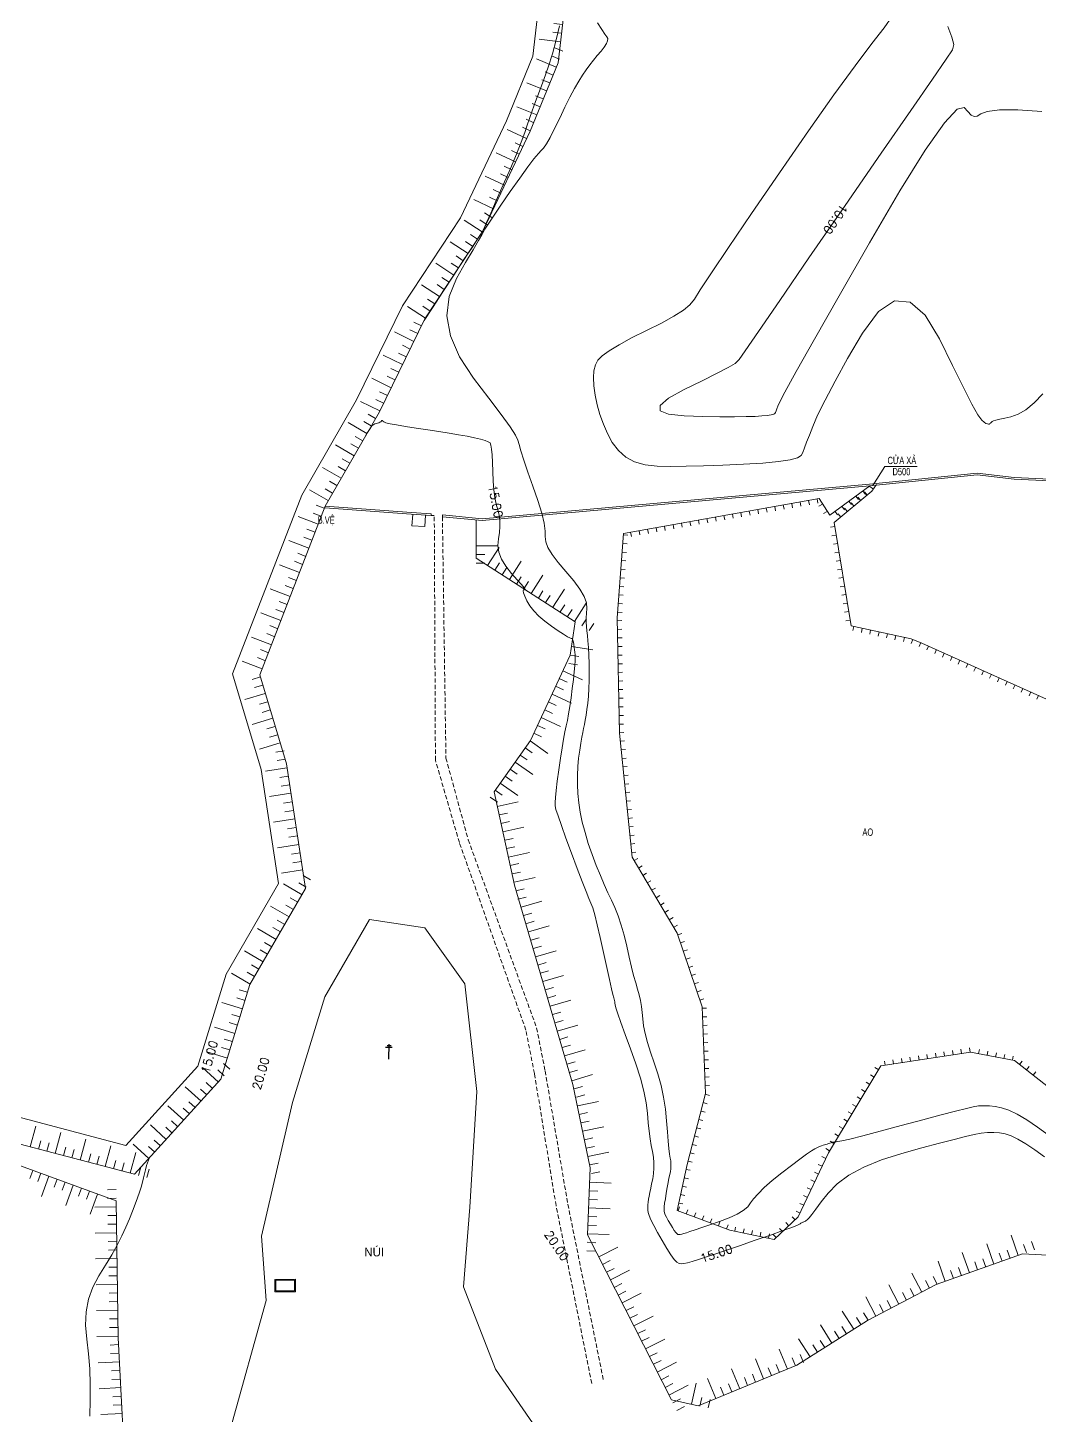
# Model space of a CAD drawing. Header units: inches. Extents: x 496359 to 501064, y 2374078 to 2377203.
# Drawn here: x 497051 to 497168.4, y 2376555.3 to 2376716.4 of the extents above; entities that cross this region are included whole.
import ezdxf
from ezdxf.enums import TextEntityAlignment as Align

# ---------------------------------------------------------------- set-up
doc = ezdxf.new("R2010")
doc.units = ezdxf.units.IN
doc.header["$MEASUREMENT"] = 0
doc.linetypes.add('DASHED', pattern=[0.75, 0.5, -0.25])
for name, color, linetype in [('cd', 7, 'Continuous'), ('chu', 6, 'Continuous'), ('coc', 1, 'Continuous'), ('MANH', 147, 'Continuous'), ('NOI', 2, 'Continuous'), ('tl', 8, 'Continuous')]:
    doc.layers.add(name, color=color, linetype=linetype)
doc.layers.add('LC Net manh', color=239, linetype='Continuous', lineweight=5)
doc.layers.add('manh1', color=67, linetype='Continuous', lineweight=13)
doc.styles.get("Standard").update_dxf_attribs({"font": 'vnsimli.shx', "height": 2})
doc.styles.add('style1', font='')
doc.styles.get('style1').set_extended_font_data('.VnAvantH')

# ---------------------------------------------------------------- blocks, each defined once
blk = doc.blocks.new('cdien')
at = {"layer": 'cd', "extrusion": (-0.000518657, 0.000768986, 1)}
for p, q in [((0, 0), (0, 3.5, 0)), ((-0.8, 2.78, 0), (0.76, 2.78, 0)), ((-0.46, 3.14, 0), (0.49, 3.14, 0))]:
    blk.add_line(p, q, dxfattribs=at)
blk = doc.blocks.new('t2')
at = {"layer": 'tl', "color": 250, "lineweight": 0}
for p, q in [((-2, 0), (-2, -1)), ((-1, 0), (-1, -1)), ((0, 0), (0, -2.5))]:
    blk.add_line(p, q, dxfattribs=at)
blk = doc.blocks.new('1')
at = {"layer": 'tl', "color": 250, "lineweight": 0}
blk.add_line((0, -0.5), (0, 0), dxfattribs=at)
blk = doc.blocks.new('2')
at = {"layer": 'coc'}
blk.add_blockref('1', (0, 0.5), dxfattribs=at)
blk = doc.blocks.new('Nền HT mới')
at = {"layer": 'chu', "color": 6, "lineweight": 0, "elevation": -28.38}
blk.add_lwpolyline([(421.59, 382.46), (422.99, 384.66), (426.74, 384.66)], dxfattribs=at)
at = {"layer": 'MANH', "color": 2, "lineweight": 0, "elevation": -28.38}
for points in [[(386.4, 443.31), (385.05, 431.55), (381.8, 423.6), (376.34, 412.05), (369.59, 401.82), (364.29, 391), (357.98, 380.05), (350.42, 360.45), (353.49, 350.12), (355.72, 335.64), (349.27, 324.51), (345.89, 313.5), (335.87, 302.47), (313.11, 308.45)], [(383.35, 443.07), (382.12, 432.3), (379.05, 424.81), (373.72, 413.52), (366.98, 403.31), (361.64, 392.41), (355.27, 381.34), (347.25, 360.57), (350.56, 349.46), (352.59, 336.23), (346.5, 325.72), (343.22, 315.02), (334.87, 305.83), (313.94, 311.34)], [(452.28, 312.49), (448.26, 307.67), (438.05, 315.67), (432.94, 316.66), (422.54, 315.06), (416.43, 304.98), (412.93, 297.53), (410.15, 294.91), (405, 295.97), (398.87, 298.27), (400.02, 303.61), (402.16, 311.87), (401.77, 321.92), (398.87, 330.49), (393.63, 339.28), (392.17, 353.68), (391.92, 367.1), (392.65, 376.89), (415.36, 380.94), (416.58, 378.99)], [(357.97, 379.85), (357.98, 380.05)], [(368.08, 377.77), (368.17, 379.1)], [(369.57, 377.69), (369.65, 379.01)], [(368.08, 377.77), (369.57, 377.69)], [(471.45, 279.06), (444.81, 292.92), (438.97, 293.22), (428.96, 289.66), (420.98, 285.5), (412.77, 280.29), (401.32, 275.6), (398.2, 276.3), (388.45, 295.45), (388.77, 303.23), (386.75, 312.91), (380, 336.06), (377.61, 346.87), (381.83, 352.84), (386.45, 362.77), (387.03, 366.64), (375.54, 374.01), (375.55, 378.44)], [(417.11, 378.14), (419.07, 366.17), (426.06, 364.63), (427.29, 364.15), (444.44, 356.46), (447.66, 352.43), (452.48, 336.39), (458.98, 320.53)], [(369.58, 331.08), (363.15, 332.07), (357.97, 323.08), (354.21, 310.8), (350.61, 295.28), (351.16, 287.82), (347.02, 272.94), (353.4, 258.47), (354.45, 250.47), (358.21, 249.93), (363.25, 257.74), (374.94, 264.74), (381.57, 267.48), (384.89, 269.5), (377.78, 279.84), (374.06, 289.39), (374.78, 298.66), (375.62, 312.09), (374.21, 324.58), (369.58, 331.08)], [(352.17, 290.27), (352.17, 288.83), (354.55, 288.84), (354.54, 290.28), (352.17, 290.27)]]:
    blk.add_lwpolyline(points, dxfattribs=at)
at = {"layer": 'MANH', "color": 4, "lineweight": 0, "elevation": -28.38}
for points in [[(633.09, 363.65), (631.92, 363.71), (590.31, 381.65), (570.31, 389.96), (546.37, 380.02), (500.83, 381.08), (469.76, 381.73), (437.99, 383.18), (433.69, 383.68), (421.23, 382.42), (376.21, 378.38), (371.61, 378.83)], [(633, 363.85), (631.98, 363.91), (590.23, 381.9), (570.31, 390.17), (546.33, 380.22), (500.83, 381.28), (469.77, 381.93), (438.01, 383.38), (433.69, 383.88), (421.21, 382.62), (376.22, 378.58), (371.63, 379.03)], [(370.29, 378.97), (367.99, 379.11), (357.97, 379.85)], [(370.3, 379.17), (368.01, 379.31), (357.98, 380.05)], [(370.29, 378.97), (370.3, 379.17)], [(370.29, 378.97), (370.67, 378.97)], [(371.61, 378.83), (371.63, 379.03)]]:
    blk.add_lwpolyline(points, dxfattribs=at)
at = {"layer": 'MANH', "lineweight": 0, "elevation": -28.38}
for points in [[(421.23, 382.42), (416.58, 378.99)], [(417.11, 378.14), (421.48, 381.8), (422.03, 382.56)], [(312.63, 307.11), (333.74, 299.38), (333.98, 283.5), (334.73, 268.63), (340.71, 255.11), (349.23, 242.75), (349.8, 238.97), (345.77, 234.61), (334.33, 232.04), (324.07, 227.71), (317.79, 227.56)]]:
    blk.add_lwpolyline(points, dxfattribs=at)
at = {"layer": 'MANH', "color": 3, "linetype": 'DASHED', "lineweight": 0, "elevation": -28.38}
for points in [[(388.95, 278.18), (384.81, 298.83), (382.3, 314.16), (381.3, 319.22), (373.58, 340.98), (370.8, 350.56), (370.67, 378.97)], [(371.61, 378.83), (372.02, 350.81), (374.61, 341.32), (382.55, 319.48), (383.54, 314.48), (386.18, 298.99), (390.3, 278.6)]]:
    blk.add_lwpolyline(points, dxfattribs=at)
at = {"layer": 'MANH', "color": 2, "lineweight": 0, "elevation": -28.38}
blk.add_lwpolyline([(352.27, 290.17), (352.27, 288.94), (354.45, 288.94), (354.44, 290.18)], close=True, dxfattribs=at)
at = {"layer": 'manh1', "color": 1, "lineweight": 0, "elevation": -28.38}
for points in [[(330.66, 274.37), (330.72, 276.25), (330.73, 278.08), (330.66, 279.87), (330.51, 281.62), (330.31, 283.32), (330.18, 284.96), (330.25, 286.51), (330.53, 287.99), (331.03, 289.37), (331.73, 290.68), (332.5, 291.92), (333.21, 293.1), (333.84, 294.24), (334.39, 295.31), (334.86, 296.33), (335.27, 297.29), (335.62, 298.18), (335.94, 298.99), (336.21, 299.72), (336.43, 300.38), (336.62, 300.98), (336.78, 301.54), (336.92, 302.06), (337.03, 302.54), (337.13, 303), (337.26, 303.5), (337.49, 304.13), (337.58, 304.35)], [(430.3, 435.76), (430.78, 434.53), (430.99, 433.67), (430.86, 433.06), (430.12, 431.96), (428.51, 429.65), (425.99, 426.01), (422.56, 421.05), (418.36, 414.96), (414.17, 408.88), (410.78, 403.94), (408.32, 400.34), (406.78, 398.08), (406.08, 397.07), (405.62, 396.64), (404.8, 396.15), (403.52, 395.48), (401.78, 394.62), (399.69, 393.6), (397.86, 392.58), (396.89, 391.75), (396.89, 391.14), (397.85, 390.74), (399.7, 390.55), (401.87, 390.48), (403.84, 390.44), (405.51, 390.44), (406.87, 390.45), (407.92, 390.48), (408.72, 390.53), (409.34, 390.58), (409.8, 390.65), (410.09, 390.73), (410.23, 390.82), (410.29, 390.95), (410.36, 391.12), (410.45, 391.35), (410.57, 391.65), (410.77, 392.11), (411.38, 393.28), (412.7, 395.69), (414.81, 399.43), (417.67, 404.48), (421.2, 410.64), (424.74, 416.68), (427.68, 421.38), (429.9, 424.55), (431.39, 426.17), (432.2, 426.35), (432.64, 425.87), (433.01, 425.47), (433.36, 425.29), (433.71, 425.34), (434.12, 425.6), (434.88, 425.9), (436.29, 426.07), (438.41, 426.07), (441.22, 425.9)], [(362.65, 388.15), (362.85, 388.48), (363.24, 389.09), (363.43, 389.37), (363.53, 389.47), (363.63, 389.54), (363.76, 389.6), (363.91, 389.65), (364.07, 389.69), (364.23, 389.74), (364.36, 389.79), (364.46, 389.84), (364.52, 389.9), (364.54, 389.95), (364.56, 389.99), (364.59, 390.01), (364.64, 389.99), (364.7, 389.94), (364.8, 389.86), (365.04, 389.75), (365.53, 389.63), (366.29, 389.48), (367.31, 389.31), (368.56, 389.12), (369.91, 388.93), (371.19, 388.73), (372.38, 388.54), (373.48, 388.35), (374.48, 388.17), (375.35, 388), (376.05, 387.84), (376.58, 387.68), (376.94, 387.54), (377.14, 387.39), (377.24, 387.14), (377.32, 386.69), (377.38, 386.02), (377.42, 385.14), (377.46, 384.07), (377.51, 382.96), (377.59, 381.94), (377.7, 381.05), (377.85, 380.28), (378.03, 379.62), (378.19, 379.01), (378.28, 378.37), (378.29, 377.7), (378.23, 377), (378.11, 376.26), (378.06, 375.49), (378.17, 374.7), (378.48, 373.9), (378.98, 373.07), (379.64, 372.25), (380.31, 371.51), (380.8, 370.95), (381.11, 370.57), (381.22, 370.38), (381.15, 370.35), (381.03, 370.35), (380.99, 370.23), (381.04, 369.98), (381.18, 369.59), (381.42, 369.07), (381.77, 368.48), (382.23, 367.89), (382.81, 367.29), (383.5, 366.69), (384.28, 366.11), (385.04, 365.59), (385.66, 365.18), (386.12, 364.9), (386.42, 364.75), (386.58, 364.7), (386.66, 364.69), (386.72, 364.62), (386.77, 364.48), (386.83, 364.27), (386.88, 364), (386.92, 363.69), (386.96, 363.39), (386.99, 363.09), (387.01, 362.8), (387.02, 362.49), (387.02, 362.11), (386.98, 361.55), (386.91, 360.83), (386.82, 359.92), (386.69, 358.87), (386.55, 357.78), (386.41, 356.8), (386.27, 355.93), (386.13, 355.18), (385.98, 354.53), (385.83, 353.85), (385.67, 353.01), (385.5, 351.99), (385.31, 350.79), (385.12, 349.44), (384.95, 348.13), (384.82, 347.05), (384.73, 346.21), (384.69, 345.63), (384.7, 345.25), (384.8, 344.82), (385.04, 344.08), (385.43, 342.98), (385.96, 341.52), (386.61, 339.75), (387.27, 337.98), (387.84, 336.48), (388.29, 335.32), (388.63, 334.49), (388.86, 333.95), (389.06, 333.41), (389.31, 332.6), (389.6, 331.45), (389.94, 329.98), (390.33, 328.24), (390.71, 326.5), (391.02, 325.08), (391.26, 324.02), (391.42, 323.33), (391.51, 322.97), (391.56, 322.79), (391.59, 322.65), (391.62, 322.5), (391.64, 322.35), (391.66, 322.16), (391.76, 321.79), (391.98, 321.11), (392.34, 320.08), (392.84, 318.72), (393.46, 317.05), (394.09, 315.28), (394.61, 313.63), (395, 312.12), (395.27, 310.76), (395.42, 309.55), (395.52, 308.46), (395.62, 307.48), (395.73, 306.59), (395.86, 305.8), (395.99, 305.1), (396.11, 304.45), (396.17, 303.82), (396.18, 303.19), (396.13, 302.57), (396.03, 301.96), (395.91, 301.38), (395.8, 300.85), (395.7, 300.37), (395.62, 299.95), (395.55, 299.58), (395.51, 299.24), (395.48, 298.92), (395.47, 298.61), (395.48, 298.32), (395.52, 298.03), (395.62, 297.67), (395.83, 297.17), (396.16, 296.51), (396.59, 295.71), (397.13, 294.78), (397.67, 293.87), (398.15, 293.13), (398.54, 292.59), (398.85, 292.25), (399.09, 292.1), (399.33, 292.08), (399.65, 292.11), (400.07, 292.2), (400.6, 292.34), (401.23, 292.54), (402.06, 292.81), (403.14, 293.17), (404.49, 293.63), (406.11, 294.18), (407.94, 294.81), (409.72, 295.42), (411.15, 295.93), (412.2, 296.31), (412.85, 296.57), (413.15, 296.71), (413.25, 296.78), (413.32, 296.83), (413.38, 296.87), (413.45, 296.9), (413.51, 296.92), (413.59, 296.95), (413.67, 296.98), (413.76, 297.03), (413.86, 297.1), (413.98, 297.2), (414.18, 297.41), (414.51, 297.82), (414.99, 298.44), (415.61, 299.27), (416.4, 300.29), (417.44, 301.37), (418.81, 302.38), (420.53, 303.31), (422.59, 304.15), (424.94, 304.9), (427.28, 305.55), (429.33, 306.09), (431.02, 306.53), (432.36, 306.86), (433.37, 307.09), (434.17, 307.24), (434.92, 307.32), (435.63, 307.33), (436.3, 307.29), (436.95, 307.17), (437.64, 306.94), (438.44, 306.56), (439.36, 306.02), (440.4, 305.32), (441.53, 304.49)]]:
    blk.add_lwpolyline(points, dxfattribs=at)
at = {"layer": 'manh1', "lineweight": 0, "elevation": -28.38}
for points in [[(423.89, 437.01), (422.9, 435.6), (421.47, 433.77), (419.53, 431.18), (417.08, 427.8), (414.13, 423.62), (410.77, 418.77), (407.5, 414.02), (404.83, 410.1), (402.84, 407.14), (401.55, 405.16), (400.87, 404.08), (400.36, 403.45), (399.59, 402.82), (398.49, 402.12), (397.05, 401.32), (395.32, 400.45), (393.58, 399.59), (392.12, 398.8), (390.97, 398.11), (390.16, 397.51), (389.66, 396.99), (389.38, 396.45), (389.21, 395.78), (389.16, 394.98), (389.2, 394.03), (389.35, 392.96), (389.58, 391.83), (389.9, 390.7), (390.3, 389.59), (390.78, 388.51), (391.34, 387.45), (392.04, 386.51), (392.9, 385.76), (393.93, 385.21), (395.14, 384.86), (396.53, 384.71), (398.12, 384.67), (399.92, 384.68), (401.94, 384.73), (404.18, 384.8), (406.57, 384.92), (408.83, 385.06), (410.65, 385.23), (411.99, 385.43), (412.85, 385.66), (413.26, 385.93), (413.45, 386.3), (413.65, 386.81), (413.9, 387.47), (414.22, 388.29), (414.61, 389.3), (415.18, 390.61), (416.04, 392.36), (417.2, 394.57), (418.66, 397.21), (420.39, 400.16), (422.26, 402.64), (424.11, 403.88), (425.91, 403.74), (427.66, 402.23), (429.34, 399.49), (430.86, 396.4), (432.11, 393.82), (433.09, 391.9), (433.79, 390.65), (434.24, 390.04), (434.52, 389.81), (434.73, 389.67), (434.91, 389.6), (435.03, 389.57), (435.12, 389.59), (435.19, 389.64), (435.25, 389.69), (435.32, 389.76), (435.38, 389.82), (435.45, 389.89), (435.6, 389.97), (435.88, 390.06), (436.32, 390.16), (436.9, 390.28), (437.63, 390.43), (438.46, 390.72), (439.36, 391.25), (440.32, 392.05), (441.34, 393.1)], [(369.48, 401.6), (370.45, 403.1), (371.66, 404.96), (372.93, 406.89), (374.11, 408.68), (375.05, 410.1), (375.72, 411.12), (376.14, 411.75), (376.32, 412.05), (376.46, 412.35), (376.75, 413), (377.22, 414.06), (377.87, 415.53), (378.67, 417.36), (379.5, 419.25), (380.2, 420.92), (380.76, 422.32), (381.18, 423.43), (381.47, 424.28), (381.73, 425.08), (382.04, 425.98), (382.42, 427.04), (382.87, 428.24), (383.39, 429.59), (383.91, 431.05), (384.39, 432.59), (384.82, 434.19), (385.2, 435.85)], [(389.62, 436.19), (390.11, 435.41), (390.47, 434.88), (390.7, 434.57), (390.81, 434.36), (390.79, 434.1), (390.65, 433.77), (390.39, 433.37), (390.03, 432.9), (389.6, 432.39), (389.17, 431.85), (388.74, 431.29), (388.32, 430.72), (387.89, 430.11), (387.45, 429.41), (386.96, 428.56), (386.42, 427.56), (385.84, 426.4), (385.23, 425.12), (384.63, 423.89), (384.12, 422.88), (383.69, 422.13), (383.36, 421.64), (383.09, 421.35), (382.76, 421.02), (382.24, 420.4), (381.52, 419.45), (380.59, 418.16), (379.49, 416.58), (378.41, 415.01), (377.55, 413.74), (376.92, 412.8), (376.54, 412.21), (376.37, 411.91), (376.2, 411.58), (375.81, 410.9), (375.18, 409.83), (374.3, 408.36), (373.25, 406.51), (372.4, 404.41), (372.14, 402.17), (372.54, 399.83), (373.6, 397.4), (375.23, 394.91), (376.99, 392.6), (378.43, 390.71), (379.47, 389.28), (380.11, 388.31), (380.38, 387.73), (380.51, 387.23), (380.73, 386.47), (381.07, 385.4), (381.55, 384.02), (382.13, 382.37), (382.71, 380.7), (383.14, 379.25), (383.43, 378.08), (383.56, 377.17), (383.56, 376.52), (383.61, 375.93), (383.86, 375.25), (384.34, 374.44), (385.05, 373.5), (385.95, 372.45), (386.86, 371.39), (387.58, 370.42), (388.07, 369.56), (388.34, 368.82), (388.39, 368.19), (388.35, 367.62), (388.31, 367.08), (388.3, 366.57), (388.33, 366.07), (388.38, 365.59), (388.45, 365.05), (388.51, 364.41), (388.56, 363.65), (388.61, 362.77), (388.64, 361.79), (388.66, 360.78), (388.65, 359.8), (388.62, 358.88), (388.56, 358.01), (388.48, 357.19), (388.39, 356.44), (388.3, 355.78), (388.2, 355.19), (388.1, 354.69), (388.01, 354.25), (387.9, 353.79), (387.8, 353.23), (387.68, 352.54), (387.56, 351.73), (387.43, 350.8), (387.33, 349.81), (387.28, 348.79), (387.28, 347.75), (387.33, 346.69), (387.44, 345.62), (387.61, 344.51), (387.85, 343.35), (388.17, 342.15), (388.55, 340.89), (389, 339.6), (389.48, 338.34), (389.95, 337.17), (390.4, 336.11), (390.84, 335.16), (391.25, 334.3), (391.65, 333.44), (392.03, 332.48), (392.38, 331.41), (392.71, 330.22), (393.02, 328.95), (393.31, 327.68), (393.58, 326.54), (393.82, 325.55), (394.06, 324.69), (394.27, 323.97), (394.45, 323.32), (394.61, 322.65), (394.73, 321.96), (394.82, 321.26), (394.88, 320.52), (394.97, 319.72), (395.15, 318.81), (395.41, 317.79), (395.76, 316.66), (396.19, 315.42), (396.63, 314.12), (397, 312.79), (397.29, 311.43), (397.5, 310.05), (397.64, 308.67), (397.74, 307.39), (397.82, 306.31), (397.91, 305.45), (397.99, 304.8), (398.06, 304.36), (398.12, 304.02), (398.15, 303.71), (398.15, 303.41), (398.13, 303.1), (398.08, 302.79), (398.01, 302.44), (397.92, 302.02), (397.83, 301.51), (397.72, 300.92), (397.61, 300.27), (397.51, 299.63), (397.42, 299.1), (397.37, 298.68), (397.35, 298.38), (397.35, 298.18), (397.4, 298), (397.49, 297.77), (397.64, 297.48), (397.84, 297.11), (398.08, 296.69), (398.33, 296.28), (398.54, 295.95), (398.72, 295.71), (398.86, 295.55), (398.96, 295.48), (399.07, 295.47), (399.22, 295.49), (399.41, 295.53), (399.65, 295.59), (399.94, 295.68), (400.36, 295.82), (400.95, 296.02), (401.72, 296.28), (402.68, 296.61), (403.8, 297), (404.9, 297.42), (405.83, 297.85), (406.55, 298.27), (407.06, 298.7), (407.4, 299.14), (407.74, 299.63), (408.26, 300.22), (408.98, 300.93), (409.92, 301.74), (411.03, 302.64), (412.15, 303.51), (413.11, 304.23), (413.88, 304.8), (414.47, 305.19), (414.86, 305.43), (415.15, 305.58), (415.4, 305.69), (415.62, 305.78), (415.81, 305.85), (415.98, 305.9), (416.14, 305.94), (416.29, 305.98), (416.45, 306.03), (416.6, 306.08), (416.76, 306.14), (416.91, 306.19), (417.06, 306.22), (417.2, 306.24), (417.35, 306.25), (417.53, 306.26), (417.99, 306.34), (418.94, 306.56), (420.42, 306.94), (422.43, 307.47), (424.89, 308.13), (427.4, 308.8), (429.53, 309.37), (431.21, 309.82), (432.45, 310.13), (433.26, 310.32), (433.87, 310.41), (434.48, 310.44), (435.12, 310.42), (435.81, 310.33), (436.54, 310.18), (437.38, 309.9), (438.35, 309.44), (439.47, 308.78), (440.73, 307.93), (442.11, 306.92)]]:
    blk.add_lwpolyline(points, dxfattribs=at)
at = {"layer": 'cd', "lineweight": 0, "xscale": 0.5, "yscale": 0.5, "zscale": 0.5, "rotation": 359.2672157837458}
blk.add_blockref('cdien', (365.39, 315.85, -5.16), dxfattribs=at)
at = {"layer": 'NOI', "lineweight": 0}
for name, p, rotation in [('t2', (385.33, 433.99, -28.38), 263.4598360732342), ('t2', (384.84, 431.04, -28.38), 247.7370137069192), ('t2', (383.71, 428.27, -28.38), 247.7370137069192), ('t2', (382.57, 425.49, -28.38), 247.7370137069192), ('t2', (381.39, 422.74, -28.38), 244.7144968181135), ('t2', (380.11, 420.02, -28.38), 244.7144968181135), ('t2', (378.83, 417.31, -28.38), 244.7144968181135), ('t2', (377.54, 414.6, -28.38), 244.7144968181135), ('t2', (376.24, 411.9, -28.38), 236.567657539601), ('t2', (374.59, 409.39, -28.38), 236.567657539601), ('t2', (372.93, 406.89, -28.38), 236.567657539601), ('t2', (371.28, 404.39, -28.38), 236.567657539601), ('t2', (369.63, 401.88, -28.38), 236.567657539601), ('t2', (368.3, 399.19, -28.38), 243.9036260181632), ('t2', (366.98, 396.5, -28.38), 243.9036260181632), ('t2', (365.66, 393.81, -28.38), 243.9036260181632), ('t2', (364.34, 391.11, -28.38), 243.9036260181632), ('t2', (362.85, 388.51, -28.38), 240.0735596375664), ('t2', (361.36, 385.91, -28.38), 240.0735596375664), ('t2', (359.86, 383.31, -28.38), 240.0735596375664), ('t2', (358.36, 380.71, -28.38), 240.0735596375664), ('2', (421.66, 382.04, -16.32), 54.09014420553444), ('t2', (357.18, 377.96, -28.38), 248.8961300486224), ('2', (418.82, 380.64, -28.38), 216.4056128813486), ('2', (419.41, 380.06, -16.32), 39.9654888545552), ('2', (419.62, 381.23, -28.38), 216.4056128813486), ('2', (420.18, 380.71, -16.32), 39.9654888545552), ('2', (420.43, 381.83, -28.38), 216.4056128813486), ('2', (420.94, 381.35, -16.32), 39.9654888545552), ('2', (417.21, 379.45, -28.38), 216.4056128813486), ('2', (417.88, 378.78, -16.32), 39.9654888545552), ('2', (418.01, 380.05, -28.38), 216.4056128813486), ('2', (418.64, 379.42, -16.32), 39.9654888545552), ('t2', (356.1, 375.16, -28.38), 248.8961300486224), ('t2', (355.02, 372.36, -28.38), 248.8961300486224), ('t2', (353.94, 369.56, -28.38), 248.8961300486224), ('t2', (352.86, 366.76, -28.38), 248.8961300486224), ('t2', (351.78, 363.96, -28.38), 248.8961300486224), ('t2', (350.7, 361.17, -28.38), 248.8961300486224), ('t2', (351.05, 358.31, -28.38), 286.5701571423579), ('t2', (351.91, 355.43, -28.38), 286.5701571423579), ('t2', (352.77, 352.56, -28.38), 286.5701571423579), ('t2', (353.56, 349.67, -28.38), 278.738538372362), ('t2', (354.02, 346.71, -28.38), 278.738538372362), ('t2', (354.47, 343.74, -28.38), 278.738538372362), ('t2', (354.93, 340.77, -28.38), 278.738538372362), ('t2', (355.38, 337.81, -28.38), 278.738538372362), ('t2', (355.31, 334.94, -28.38), 239.9140726718057), ('t2', (353.81, 332.35, -28.38), 239.9140726718057), ('t2', (352.3, 329.75, -28.38), 239.9140726718057), ('t2', (350.8, 327.16, -28.38), 239.9140726718057), ('t2', (349.3, 324.56, -28.38), 239.9140726718057), ('t2', (348.4, 321.7, -28.38), 252.9318310305577), ('t2', (347.52, 318.83, -28.38), 252.9318310305577), ('t2', (346.64, 315.96, -28.38), 252.9318310305577), ('t2', (345.6, 313.18, -28.38), 227.7499208181056), ('t2', (343.59, 310.96, -28.38), 227.7499208181056), ('t2', (341.57, 308.74, -28.38), 227.7499208181056), ('t2', (339.55, 306.52, -28.38), 227.7499208181056), ('t2', (323.76, 305.65, -28.38), 165.2675898261507), ('t2', (326.66, 304.89, -28.38), 165.2675898261507), ('t2', (329.56, 304.13, -28.38), 165.2675898261507), ('t2', (337.54, 304.3, -28.38), 227.7499208181056), ('t2', (332.46, 303.36, -28.38), 165.2675898261507), ('t2', (335.36, 302.6, -28.38), 165.2675898261507), ('t2', (325.93, 302.24, -28.38), 339.8908036335789), ('t2', (328.75, 301.21, -28.38), 339.8908036335789), ('t2', (331.57, 300.18, -28.38), 339.8908036335789), ('t2', (333.75, 298.69, -28.38), 270.8832937364713), ('t2', (333.79, 295.69, -28.38), 270.8832937364713), ('t2', (333.84, 292.69, -28.38), 270.8832937364713), ('t2', (333.89, 289.69, -28.38), 270.8832937364713), ('t2', (333.93, 286.69, -28.38), 270.8832937364713), ('t2', (333.98, 283.69, -28.38), 270.8832937364713), ('t2', (334.12, 280.7, -28.38), 272.8918126710837), ('t2', (334.27, 277.7, -28.38), 272.8918126710837), ('t2', (334.43, 274.7, -28.38), 272.8918126710837)]:
    blk.add_blockref(name, p, dxfattribs=dict(at, rotation=rotation))
at = {"layer": 'NOI', "color": 2, "lineweight": 0}
for name, p, rotation in [('1', (412.17, 380.37, -28.38), 10.11795037878812), ('1', (413.16, 380.55, -28.38), 10.11795037878812), ('1', (414.14, 380.72, -28.38), 10.11795037878812), ('1', (415.12, 380.9, -28.38), 10.11795037878812), ('1', (415.76, 380.3, -28.38), 301.9565854335686), ('1', (403.31, 378.79, -28.38), 10.11795037878812), ('1', (404.3, 378.97, -28.38), 10.11795037878812), ('1', (405.28, 379.14, -28.38), 10.11795037878812), ('1', (406.26, 379.32, -28.38), 10.11795037878812), ('1', (407.25, 379.49, -28.38), 10.11795037878812), ('1', (408.23, 379.67, -28.38), 10.11795037878812), ('1', (409.22, 379.84, -28.38), 10.11795037878812), ('1', (410.2, 380.02, -28.38), 10.11795037878812), ('1', (411.19, 380.2, -28.38), 10.11795037878812), ('1', (416.29, 379.45, -28.38), 301.9565854335686), ('1', (393.47, 377.03, -28.38), 10.11795037878812), ('1', (394.45, 377.21, -28.38), 10.11795037878812), ('1', (395.44, 377.38, -28.38), 10.11795037878812), ('1', (396.42, 377.56, -28.38), 10.11795037878812), ('1', (397.4, 377.74, -28.38), 10.11795037878812), ('1', (398.39, 377.91, -28.38), 10.11795037878812), ('1', (399.37, 378.09, -28.38), 10.11795037878812), ('1', (400.36, 378.26, -28.38), 10.11795037878812), ('1', (401.34, 378.44, -28.38), 10.11795037878812), ('1', (402.33, 378.61, -28.38), 10.11795037878812), ('1', (417.18, 377.69, -28.38), 279.2842290178543), ('t2', (375.54, 375.44, -28.38), 89.89881814965858), ('1', (392.56, 375.72, -28.38), 85.77284383135476), ('1', (392.63, 376.72, -28.38), 85.77284383135476), ('1', (417.34, 376.7, -28.38), 279.2842290178543), ('1', (417.51, 375.71, -28.38), 279.2842290178543), ('t2', (376.86, 373.17, -28.38), 147.3054461449758), ('1', (392.49, 374.73, -28.38), 85.77284383135476), ('1', (417.67, 374.73, -28.38), 279.2842290178543), ('t2', (379.39, 371.55, -28.38), 147.3054461449758), ('1', (392.34, 372.73, -28.38), 85.77284383135476), ('1', (392.41, 373.73, -28.38), 85.77284383135476), ('1', (417.83, 373.74, -28.38), 279.2842290178543), ('1', (417.99, 372.75, -28.38), 279.2842290178543), ('t2', (381.91, 369.93, -28.38), 147.3054461449758), ('1', (392.19, 370.74, -28.38), 85.77284383135476), ('1', (392.26, 371.74, -28.38), 85.77284383135476), ('1', (418.15, 371.77, -28.38), 279.2842290178543), ('1', (418.31, 370.78, -28.38), 279.2842290178543), ('t2', (384.44, 368.31, -28.38), 147.3054461449758), ('1', (392.12, 369.74, -28.38), 85.77284383135476), ('1', (418.47, 369.79, -28.38), 279.2842290178543), ('t2', (386.96, 366.68, -28.38), 147.3054461449758), ('1', (391.97, 367.75, -28.38), 85.77284383135476), ('1', (392.04, 368.74, -28.38), 85.77284383135476), ('1', (418.64, 368.81, -28.38), 279.2842290178543), ('1', (418.8, 367.82, -28.38), 279.2842290178543), ('1', (391.93, 366.75, -28.38), 91.07671829155187), ('1', (391.95, 365.75, -28.38), 91.07671829155187), ('1', (418.96, 366.83, -28.38), 279.2842290178543), ('1', (419.39, 366.1, -28.38), 347.6043170343937), ('1', (420.37, 365.89, -28.38), 347.6043170343937), ('1', (391.97, 364.75, -28.38), 91.07671829155187), ('1', (421.34, 365.67, -28.38), 347.6043170343937), ('1', (422.32, 365.46, -28.38), 347.6043170343937), ('1', (423.3, 365.24, -28.38), 347.6043170343937), ('1', (424.27, 365.03, -28.38), 347.6043170343937), ('1', (425.25, 364.81, -28.38), 347.6043170343937), ('1', (426.22, 364.57, -28.38), 338.5996707477445), ('1', (427.15, 364.21, -28.38), 338.5996707477445), ('t2', (386.6, 363.75, -28.38), 81.54489831929561), ('1', (391.98, 363.75, -28.38), 91.07671829155187), ('1', (392, 362.75, -28.38), 91.07671829155187), ('1', (428.06, 363.81, -28.38), 335.8488722413738), ('1', (428.98, 363.4, -28.38), 335.8488722413738), ('1', (429.89, 362.99, -28.38), 335.8488722413738), ('1', (430.8, 362.58, -28.38), 335.8488722413738), ('t2', (385.6, 360.95, -28.38), 65.06045548440025), ('1', (392.02, 361.75, -28.38), 91.07671829155187), ('1', (431.71, 362.17, -28.38), 335.8488722413738), ('1', (432.63, 361.76, -28.38), 335.8488722413738), ('1', (433.54, 361.35, -28.38), 335.8488722413738), ('1', (434.45, 360.94, -28.38), 335.8488722413738), ('1', (392.04, 360.75, -28.38), 91.07671829155187), ('1', (392.06, 359.75, -28.38), 91.07671829155187), ('1', (435.36, 360.53, -28.38), 335.8488722413738), ('1', (436.28, 360.12, -28.38), 335.8488722413738), ('1', (437.19, 359.71, -28.38), 335.8488722413738), ('1', (438.1, 359.31, -28.38), 335.8488722413738), ('t2', (384.34, 358.23, -28.38), 65.06045548440025), ('1', (392.08, 358.75, -28.38), 91.07671829155187), ('1', (392.1, 357.75, -28.38), 91.07671829155187), ('1', (439.01, 358.9, -28.38), 335.8488722413738), ('1', (439.93, 358.49, -28.38), 335.8488722413738), ('1', (440.84, 358.08, -28.38), 335.8488722413738), ('1', (392.12, 356.75, -28.38), 91.07671829155187), ('t2', (383.07, 355.51, -28.38), 65.06045548440025), ('1', (392.14, 355.75, -28.38), 91.07671829155187), ('1', (392.15, 354.75, -28.38), 91.07671829155187), ('1', (392.17, 353.75, -28.38), 91.07671829155187), ('t2', (381.8, 352.79, -28.38), 54.71186339912131), ('1', (392.27, 352.75, -28.38), 95.76307605884429), ('1', (392.37, 351.76, -28.38), 95.76307605884429), ('t2', (380.07, 350.34, -28.38), 54.71186339912131), ('1', (392.47, 350.76, -28.38), 95.76307605884429), ('1', (392.57, 349.77, -28.38), 95.76307605884429), ('1', (392.67, 348.77, -28.38), 95.76307605884429), ('t2', (378.33, 347.9, -28.38), 54.71186339912131), ('1', (392.77, 347.78, -28.38), 95.76307605884429), ('1', (392.87, 346.79, -28.38), 95.76307605884429), ('t2', (377.98, 345.17, -28.38), 102.4553082803645), ('1', (392.97, 345.79, -28.38), 95.76307605884429), ('1', (393.07, 344.8, -28.38), 95.76307605884429), ('1', (393.17, 343.8, -28.38), 95.76307605884429), ('t2', (378.63, 342.24, -28.38), 102.4553082803645), ('1', (393.27, 342.81, -28.38), 95.76307605884429), ('1', (393.37, 341.81, -28.38), 95.76307605884429), ('1', (393.47, 340.82, -28.38), 95.76307605884429), ('t2', (379.28, 339.31, -28.38), 102.4553082803645), ('1', (393.57, 339.82, -28.38), 95.76307605884429), ('1', (393.86, 338.89, -28.38), 120.8230341795023), ('t2', (379.93, 336.38, -28.38), 102.4553082803645), ('1', (394.37, 338.03, -28.38), 120.8230341795023), ('1', (394.89, 337.17, -28.38), 120.8230341795023), ('1', (395.4, 336.31, -28.38), 120.8230341795023), ('1', (395.91, 335.45, -28.38), 120.8230341795023), ('t2', (380.74, 333.49, -28.38), 106.2750825422893), ('1', (396.42, 334.59, -28.38), 120.8230341795023), ('1', (396.94, 333.74, -28.38), 120.8230341795023), ('1', (397.45, 332.88, -28.38), 120.8230341795023), ('1', (397.96, 332.02, -28.38), 120.8230341795023), ('t2', (381.59, 330.61, -28.38), 106.2750825422893), ('1', (398.47, 331.16, -28.38), 120.8230341795023), ('1', (398.94, 330.28, -28.38), 108.6685657673284), ('1', (399.26, 329.33, -28.38), 108.6685657673284), ('t2', (382.43, 327.73, -28.38), 106.2750825422893), ('1', (399.58, 328.39, -28.38), 108.6685657673284), ('1', (399.9, 327.44, -28.38), 108.6685657673284), ('t2', (383.27, 324.86, -28.38), 106.2750825422893), ('1', (400.22, 326.49, -28.38), 108.6685657673284), ('1', (400.54, 325.54, -28.38), 108.6685657673284), ('1', (400.86, 324.6, -28.38), 108.6685657673284), ('t2', (384.11, 321.98, -28.38), 106.2750825422893), ('1', (401.18, 323.65, -28.38), 108.6685657673284), ('1', (401.5, 322.7, -28.38), 108.6685657673284), ('1', (401.77, 321.75, -28.38), 92.23599755180555), ('1', (401.81, 320.75, -28.38), 92.23599755180555), ('t2', (384.95, 319.1, -28.38), 106.2750825422893), ('1', (401.85, 319.75, -28.38), 92.23599755180555), ('1', (401.89, 318.75, -28.38), 92.23599755180555), ('1', (401.93, 317.75, -28.38), 92.23599755180555), ('t2', (385.79, 316.22, -28.38), 106.2750825422893), ('1', (401.97, 316.75, -28.38), 92.23599755180555), ('1', (424.99, 315.43, -28.38), 188.7268534265824), ('1', (425.97, 315.59, -28.38), 188.7268534265824), ('1', (426.96, 315.74, -28.38), 188.7268534265824), ('1', (427.95, 315.89, -28.38), 188.7268534265824), ('1', (428.94, 316.04, -28.38), 188.7268534265824), ('1', (429.93, 316.19, -28.38), 188.7268534265824), ('1', (430.92, 316.34, -28.38), 188.7268534265824), ('1', (431.9, 316.5, -28.38), 188.7268534265824), ('1', (432.89, 316.65, -28.38), 188.7268534265824), ('1', (433.88, 316.48, -28.38), 169.0391851429666), ('1', (434.86, 316.28, -28.38), 169.0391851429666), ('1', (435.84, 316.09, -28.38), 169.0391851429666), ('1', (436.82, 315.9, -28.38), 169.0391851429666), ('1', (437.8, 315.71, -28.38), 169.0391851429666), ('1', (402.01, 315.75, -28.38), 92.23599755180555), ('1', (402.05, 314.75, -28.38), 92.23599755180555), ('1', (422.27, 314.61, -28.38), 238.768875046422), ('1', (423.01, 315.13, -28.38), 188.7268534265824), ('1', (424, 315.28, -28.38), 188.7268534265824), ('1', (438.64, 315.21, -28.38), 141.9184212579178), ('1', (439.43, 314.59, -28.38), 141.9184212579178), ('1', (440.21, 313.97, -28.38), 141.9184212579178), ('t2', (386.63, 313.34, -28.38), 106.2750825422893), ('1', (402.09, 313.75, -28.38), 92.23599755180555), ('1', (402.12, 312.75, -28.38), 92.23599755180555), ('1', (421.23, 312.9, -28.38), 238.768875046422), ('1', (421.75, 313.75, -28.38), 238.768875046422), ('1', (402.13, 311.76, -28.38), 75.4718462331786), ('1', (420.19, 311.19, -28.38), 238.768875046422), ('1', (420.71, 312.04, -28.38), 238.768875046422), ('t2', (387.28, 310.41, -28.38), 101.7683650240073), ('1', (401.63, 309.82, -28.38), 75.4718462331786), ('1', (401.88, 310.79, -28.38), 75.4718462331786), ('1', (419.16, 309.48, -28.38), 238.768875046422), ('1', (419.67, 310.33, -28.38), 238.768875046422), ('t2', (387.89, 307.47, -28.38), 101.7683650240073), ('1', (401.13, 307.88, -28.38), 75.4718462331786), ('1', (401.38, 308.85, -28.38), 75.4718462331786), ('1', (418.12, 307.77, -28.38), 238.768875046422), ('1', (418.64, 308.62, -28.38), 238.768875046422), ('1', (400.87, 306.92, -28.38), 75.4718462331786), ('1', (417.08, 306.06, -28.38), 238.768875046422), ('1', (417.6, 306.91, -28.38), 238.768875046422), ('t2', (388.5, 304.53, -28.38), 101.7683650240073), ('1', (400.37, 304.98, -28.38), 75.4718462331786), ('1', (400.62, 305.95, -28.38), 75.4718462331786), ('1', (416.12, 304.31, -28.38), 244.856086016981), ('1', (416.56, 305.2, -28.38), 238.768875046422), ('1', (399.89, 303.04, -28.38), 77.81110516825612), ('1', (400.12, 304.01, -28.38), 75.4718462331786), ('1', (415.69, 303.41, -28.38), 244.856086016981), ('t2', (388.7, 301.56, -28.38), 87.66299997531854), ('1', (399.68, 302.06, -28.38), 77.81110516825612), ('1', (414.84, 301.6, -28.38), 244.856086016981), ('1', (415.27, 302.5, -28.38), 244.856086016981), ('1', (399.26, 300.11, -28.38), 77.81110516825612), ('1', (399.47, 301.08, -28.38), 77.81110516825612), ('1', (413.99, 299.78, -28.38), 244.856086016981), ('1', (414.42, 300.69, -28.38), 244.856086016981), ('t2', (388.58, 298.57, -28.38), 87.66299997531854), ('1', (398.98, 298.23, -28.38), 159.3901144815665), ('1', (399.05, 299.13, -28.38), 77.81110516825612), ('1', (399.92, 297.88, -28.38), 159.3901144815665), ('1', (413.14, 297.97, -28.38), 244.856086016981), ('1', (413.57, 298.88, -28.38), 244.856086016981), ('1', (400.85, 297.52, -28.38), 159.3901144815665), ('1', (401.79, 297.17, -28.38), 159.3901144815665), ('1', (402.72, 296.82, -28.38), 159.3901144815665), ('1', (403.66, 296.47, -28.38), 159.3901144815665), ('1', (404.6, 296.12, -28.38), 159.3901144815665), ('1', (411.83, 296.5, -28.38), 223.3045612877507), ('1', (412.56, 297.18, -28.38), 223.3045612877507), ('t2', (388.46, 295.57, -28.38), 87.66299997531854), ('1', (405.56, 295.85, -28.38), 168.4376931243938), ('1', (406.54, 295.65, -28.38), 168.4376931243938), ('1', (407.52, 295.45, -28.38), 168.4376931243938), ('1', (408.5, 295.25, -28.38), 168.4376931243938), ('1', (409.48, 295.05, -28.38), 168.4376931243938), ('1', (410.38, 295.12, -28.38), 223.3045612877507), ('1', (411.11, 295.81, -28.38), 223.3045612877507), ('t2', (435.65, 292.04, -28.38), 199.5536253956049), ('t2', (438.48, 293.04, -28.38), 199.5536253956049), ('t2', (389.76, 292.88, -28.38), 116.9694032937466), ('t2', (432.82, 291.03, -28.38), 199.5536253956049), ('t2', (427.28, 288.78, -28.38), 207.529591813558), ('t2', (430, 290.03, -28.38), 199.5536253956049), ('t2', (391.12, 290.21, -28.38), 116.9694032937466), ('t2', (424.61, 287.4, -28.38), 207.529591813558), ('t2', (392.48, 287.53, -28.38), 116.9694032937466), ('t2', (421.95, 286.01, -28.38), 207.529591813558), ('t2', (419.37, 284.48, -28.38), 212.3772705653124), ('t2', (393.84, 284.86, -28.38), 116.9694032937466), ('t2', (416.84, 282.88, -28.38), 212.3772705653124), ('t2', (414.31, 281.27, -28.38), 212.3772705653124), ('t2', (395.2, 282.19, -28.38), 116.9694032937466), ('t2', (411.68, 279.85, -28.38), 202.2846104427313), ('t2', (396.56, 279.51, -28.38), 116.9694032937466), ('t2', (406.13, 277.57, -28.38), 202.2846104427313), ('t2', (408.9, 278.71, -28.38), 202.2846104427313), ('t2', (403.35, 276.44, -28.38), 202.2846104427313), ('t2', (397.92, 276.84, -28.38), 116.9694032937466), ('t2', (400.53, 275.78, -28.38), 167.4016456097479)]:
    blk.add_blockref(name, p, dxfattribs=dict(at, rotation=rotation))
at = {"layer": 'chu', "color": 6, "lineweight": 0, "style": 'style1', "width": 0.7}
for s, p in [('CöA X¶', (423.3, 384.94, -28.38)), ('D500', (423.88, 383.64, -28.38))]:
    blk.add_text(s, height=0.85, dxfattribs=at).set_placement(p)
for s, p in [('b.vÖ', (357.13, 378.03, -28.38)), ('ao', (420.38, 341.79, -28.38))]:
    blk.add_text(s, height=0.85, rotation=359.2672, dxfattribs=at).set_placement(p)
at = {"layer": 'chu', "color": 1, "lineweight": 0, "style": 'style1'}
blk.add_text('NóI', height=1, dxfattribs=at).set_placement((362.54, 292.94, -28.38))
at = {"layer": 'manh1', "lineweight": 0}
for s, rotation, p in [('10.00', 235.4626, (417.27, 413.38, -28.38)), ('15.00', 281.1563, (377.79, 380.61, -28.38)), ('15.00', 74.1838, (344.56, 316.11, -28.38)), ('20.00', 73.5702, (350.53, 314.18, -28.38)), ('20.00', 303.4606, (384.89, 294.17, -28.38)), ('15.00', 18.6731, (403.43, 293.27, -28.38))]:
    blk.add_text(s, height=1, rotation=rotation, dxfattribs=at).set_placement(p, align=Align.MIDDLE)

msp = doc.modelspace()

# ---------------------------------------------------------------- block references
at = {"layer": 'LC Net manh'}
msp.add_blockref('Nền HT mới', (496727.52, 2376280.77, 2.92), dxfattribs=at)

doc.saveas('drawing.dxf')
